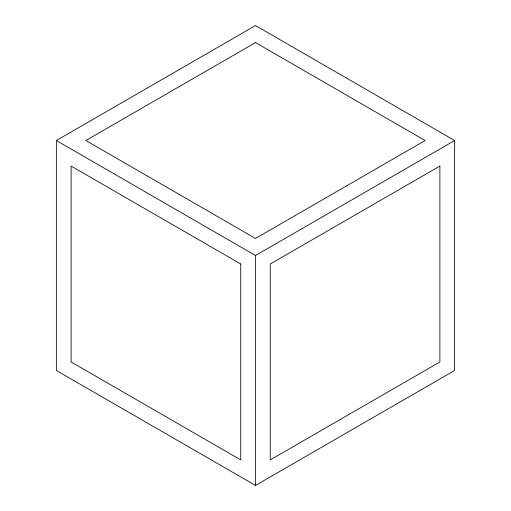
<?xml version="1.0" encoding="UTF-8"?>
<svg xmlns="http://www.w3.org/2000/svg" width="511" height="511" viewBox="0 0 511 511"><rect width="100%" height="100%" fill="white"/><g stroke="black" fill="none" stroke-linecap="round" stroke-linejoin="round"><path stroke-width="0.77" d="M56.357 140.525L255.5 25.55L454.643 140.525L454.643 370.475L255.5 485.45L56.357 370.475L56.357 140.525L255.5 255.5L454.643 140.525M255.5 255.5L255.5 485.45M255.5 42.585L85.861 140.525L255.5 238.465L425.139 140.525L255.5 42.585M439.894 166.075L270.249 264.015L270.249 459.9L439.894 361.96L439.894 166.075M240.751 264.015L71.106 166.075L71.106 361.96L240.751 459.9L240.751 264.015"/></g></svg>
